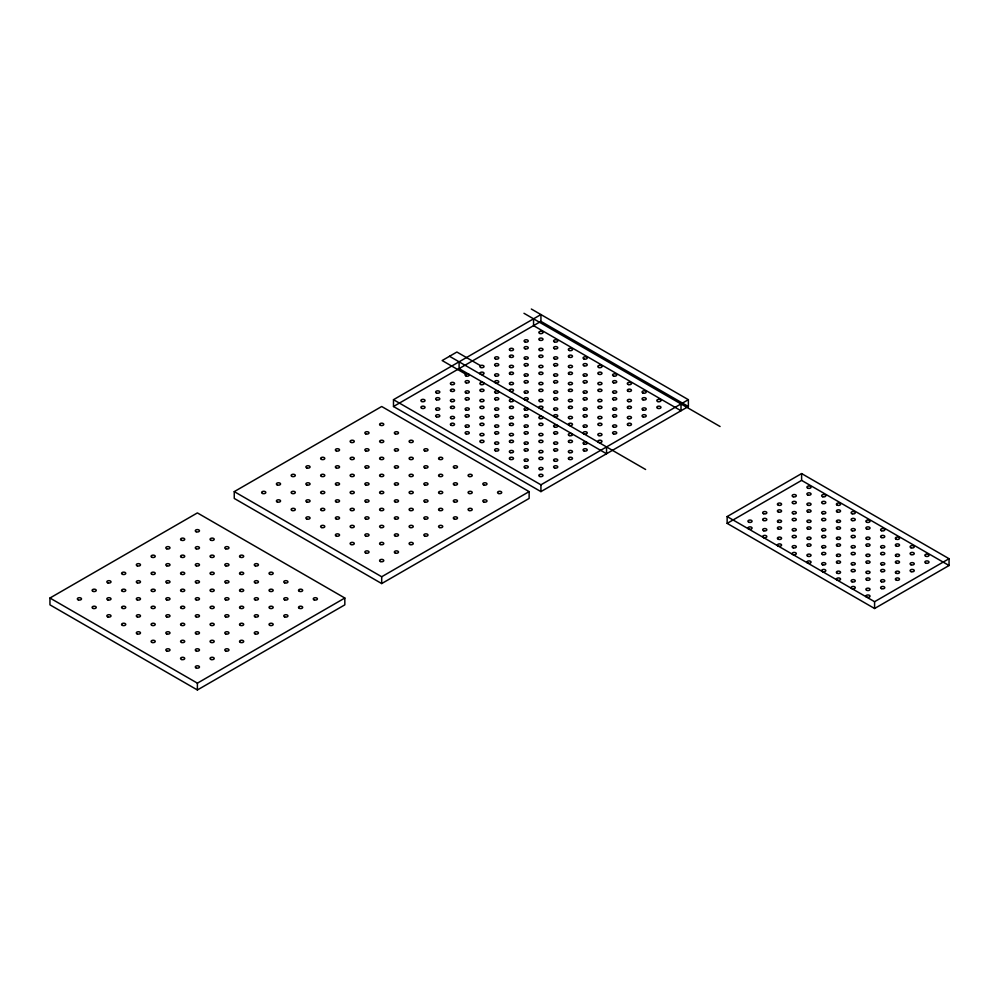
<?xml version="1.0" encoding="UTF-8"?>
<svg xmlns="http://www.w3.org/2000/svg" width="999" height="999" viewBox="0 0 999 999"><rect width="100%" height="100%" fill="white"/><g stroke="black" fill="none" stroke-linecap="round" stroke-linejoin="round"><path stroke-width="1.5" d="M49.95 598.026L197.39 512.912L344.83 598.026L344.83 604.845L197.39 689.972L49.95 604.845L49.95 598.026L197.39 683.154L344.83 598.026M234.253 491.62L381.693 406.506L529.133 491.62L529.133 498.439L381.693 583.566L234.253 498.439L234.253 491.62L381.693 576.748L529.133 491.62M688.373 406.506L540.934 491.62L393.494 406.506L393.494 399.687L540.934 314.56L540.934 321.378L688.373 406.506L688.373 399.687L531.343 309.028M393.494 406.506L540.934 321.378M393.494 399.687L540.934 484.815L688.373 399.687M727.147 516.57L801.61 473.576L949.05 558.703L949.05 565.509L874.587 608.503L727.147 523.376L727.147 516.57L874.587 601.698L949.05 558.703M727.147 523.376L801.61 480.394L949.05 565.509M523.976 313.286L720.079 426.511M480.482 365.646L456.893 352.023L442.145 360.539L465.734 374.15M449.513 356.281L645.616 469.493M874.587 601.698L874.587 608.503M801.61 473.576L801.61 480.394M681.006 403.946L681.006 410.751L533.553 325.637L533.553 318.818M606.543 446.94L606.543 453.746L459.103 368.619L459.103 361.813M540.934 484.815L540.934 491.62M381.693 576.748L381.693 583.566M197.39 683.154L197.39 689.972M807.754 494.98A2.085 1.199 0 0 0 811.051 494.13A2.085 1.199 0 0 0 808.129 492.907A2.085 1.199 0 0 0 807.754 494.98M807.754 488.174A2.085 1.199 0 0 0 811.051 487.325A2.085 1.199 0 0 0 808.129 486.101A2.085 1.199 0 0 0 807.754 488.174M822.676 503.558A2.085 1.199 0 0 0 825.811 502.522A2.085 1.199 0 0 0 822.676 501.473A2.085 1.199 0 0 0 822.676 503.558M822.676 496.753A2.085 1.199 0 0 0 825.811 495.716A2.085 1.199 0 0 0 822.676 494.667A2.085 1.199 0 0 0 822.676 496.753M837.249 512.012A2.085 1.199 0 0 0 840.546 511.163A2.085 1.199 0 0 0 837.624 509.94A2.085 1.199 0 0 0 837.249 512.012M837.249 505.194A2.085 1.199 0 0 0 840.546 504.345A2.085 1.199 0 0 0 837.624 503.121A2.085 1.199 0 0 0 837.249 505.194M881.48 537.549A2.085 1.199 0 0 0 884.777 536.7A2.085 1.199 0 0 0 881.855 535.476A2.085 1.199 0 0 0 881.48 537.549M881.48 530.731A2.085 1.199 0 0 0 884.777 529.882A2.085 1.199 0 0 0 881.855 528.658A2.085 1.199 0 0 0 881.48 530.731M866.732 529.033A2.085 1.199 0 0 0 870.029 528.184A2.085 1.199 0 0 0 867.107 526.96A2.085 1.199 0 0 0 866.732 529.033M866.732 522.227A2.085 1.199 0 0 0 870.029 521.378A2.085 1.199 0 0 0 867.107 520.154A2.085 1.199 0 0 0 866.732 522.227M852.172 520.591A2.085 1.199 0 0 0 855.294 519.542A2.085 1.199 0 0 0 852.172 518.506A2.085 1.199 0 0 0 852.172 520.591M852.172 513.773A2.085 1.199 0 0 0 855.294 512.737A2.085 1.199 0 0 0 852.172 511.688A2.085 1.199 0 0 0 852.172 513.773M896.228 546.053A2.085 1.199 0 0 0 899.525 545.204A2.085 1.199 0 0 0 896.59 543.98A2.085 1.199 0 0 0 896.228 546.053M896.228 539.248A2.085 1.199 0 0 0 899.525 538.399A2.085 1.199 0 0 0 896.59 537.175A2.085 1.199 0 0 0 896.228 539.248M910.963 554.57A2.085 1.199 0 0 0 914.26 553.721A2.085 1.199 0 0 0 911.338 552.497A2.085 1.199 0 0 0 910.963 554.57M910.963 547.764A2.085 1.199 0 0 0 914.26 546.915A2.085 1.199 0 0 0 911.338 545.691A2.085 1.199 0 0 0 910.963 547.764M925.711 563.086A2.085 1.199 0 0 0 929.008 562.237A2.085 1.199 0 0 0 926.085 561.013A2.085 1.199 0 0 0 925.711 563.086M925.711 556.268A2.085 1.199 0 0 0 929.008 555.419A2.085 1.199 0 0 0 926.085 554.195A2.085 1.199 0 0 0 925.711 556.268M911.15 571.665A2.085 1.199 0 0 0 914.272 570.616A2.085 1.199 0 0 0 911.15 569.58A2.085 1.199 0 0 0 911.15 571.665M910.963 564.785A2.085 1.199 0 0 0 914.26 563.936A2.085 1.199 0 0 0 911.338 562.712A2.085 1.199 0 0 0 910.963 564.785M896.403 563.149A2.085 1.199 0 0 0 899.525 562.112A2.085 1.199 0 0 0 896.403 561.063A2.085 1.199 0 0 0 896.403 563.149M896.228 556.268A2.085 1.199 0 0 0 899.525 555.419A2.085 1.199 0 0 0 896.59 554.195A2.085 1.199 0 0 0 896.228 556.268M881.48 554.57A2.085 1.199 0 0 0 884.777 553.721A2.085 1.199 0 0 0 881.855 552.497A2.085 1.199 0 0 0 881.48 554.57M881.48 547.764A2.085 1.199 0 0 0 884.777 546.915A2.085 1.199 0 0 0 881.855 545.691A2.085 1.199 0 0 0 881.48 547.764M837.424 529.108A2.085 1.199 0 0 0 840.559 528.059A2.085 1.199 0 0 0 837.424 527.022A2.085 1.199 0 0 0 837.424 529.108M837.424 522.29A2.085 1.199 0 0 0 840.559 521.253A2.085 1.199 0 0 0 837.424 520.204A2.085 1.199 0 0 0 837.424 522.29M852.172 537.612A2.085 1.199 0 0 0 855.294 536.575A2.085 1.199 0 0 0 852.172 535.526A2.085 1.199 0 0 0 852.172 537.612M852.172 530.806A2.085 1.199 0 0 0 855.294 529.757A2.085 1.199 0 0 0 852.172 528.721A2.085 1.199 0 0 0 852.172 530.806M866.732 546.053A2.085 1.199 0 0 0 870.029 545.204A2.085 1.199 0 0 0 867.107 543.98A2.085 1.199 0 0 0 866.732 546.053M866.732 539.248A2.085 1.199 0 0 0 870.029 538.399A2.085 1.199 0 0 0 867.107 537.175A2.085 1.199 0 0 0 866.732 539.248M822.676 520.591A2.085 1.199 0 0 0 825.811 519.542A2.085 1.199 0 0 0 822.676 518.506A2.085 1.199 0 0 0 822.676 520.591M822.676 513.773A2.085 1.199 0 0 0 825.811 512.737A2.085 1.199 0 0 0 822.676 511.688A2.085 1.199 0 0 0 822.676 513.773M807.941 512.075A2.085 1.199 0 0 0 811.063 511.038A2.085 1.199 0 0 0 807.941 509.989A2.085 1.199 0 0 0 807.941 512.075M807.941 505.269A2.085 1.199 0 0 0 811.063 504.22A2.085 1.199 0 0 0 807.941 503.184A2.085 1.199 0 0 0 807.941 505.269M793.194 503.558A2.085 1.199 0 0 0 796.315 502.522A2.085 1.199 0 0 0 793.194 501.473A2.085 1.199 0 0 0 793.194 503.558M793.194 496.753A2.085 1.199 0 0 0 796.315 495.716A2.085 1.199 0 0 0 793.194 494.667A2.085 1.199 0 0 0 793.194 496.753M763.523 520.516A2.085 1.199 0 0 0 766.82 519.667A2.085 1.199 0 0 0 763.898 518.444A2.085 1.199 0 0 0 763.523 520.516M763.523 513.711A2.085 1.199 0 0 0 766.82 512.862A2.085 1.199 0 0 0 763.898 511.638A2.085 1.199 0 0 0 763.523 513.711M778.271 529.033A2.085 1.199 0 0 0 781.568 528.184A2.085 1.199 0 0 0 778.646 526.96A2.085 1.199 0 0 0 778.271 529.033M778.271 522.227A2.085 1.199 0 0 0 781.568 521.378A2.085 1.199 0 0 0 778.646 520.154A2.085 1.199 0 0 0 778.271 522.227M793.019 537.549A2.085 1.199 0 0 0 796.315 536.7A2.085 1.199 0 0 0 793.381 535.476A2.085 1.199 0 0 0 793.019 537.549M793.019 530.731A2.085 1.199 0 0 0 796.315 529.882A2.085 1.199 0 0 0 793.381 528.658A2.085 1.199 0 0 0 793.019 530.731M837.249 563.086A2.085 1.199 0 0 0 840.546 562.237A2.085 1.199 0 0 0 837.624 561.013A2.085 1.199 0 0 0 837.249 563.086M837.249 556.268A2.085 1.199 0 0 0 840.546 555.419A2.085 1.199 0 0 0 837.624 554.195A2.085 1.199 0 0 0 837.249 556.268M822.502 554.57A2.085 1.199 0 0 0 825.798 553.721A2.085 1.199 0 0 0 822.876 552.497A2.085 1.199 0 0 0 822.502 554.57M822.676 547.827A2.085 1.199 0 0 0 825.811 546.79A2.085 1.199 0 0 0 822.676 545.741A2.085 1.199 0 0 0 822.676 547.827M807.754 546.053A2.085 1.199 0 0 0 811.051 545.204A2.085 1.199 0 0 0 808.129 543.98A2.085 1.199 0 0 0 807.754 546.053M807.754 539.248A2.085 1.199 0 0 0 811.051 538.399A2.085 1.199 0 0 0 808.129 537.175A2.085 1.199 0 0 0 807.754 539.248M851.985 571.59A2.085 1.199 0 0 0 855.281 570.741A2.085 1.199 0 0 0 852.359 569.517A2.085 1.199 0 0 0 851.985 571.59M851.985 564.785A2.085 1.199 0 0 0 855.281 563.936A2.085 1.199 0 0 0 852.359 562.712A2.085 1.199 0 0 0 851.985 564.785M866.732 580.107A2.085 1.199 0 0 0 870.029 579.258A2.085 1.199 0 0 0 867.107 578.034A2.085 1.199 0 0 0 866.732 580.107M866.732 573.301A2.085 1.199 0 0 0 870.029 572.452A2.085 1.199 0 0 0 867.107 571.228A2.085 1.199 0 0 0 866.732 573.301M881.48 588.623A2.085 1.199 0 0 0 884.777 587.774A2.085 1.199 0 0 0 881.855 586.55A2.085 1.199 0 0 0 881.48 588.623M881.48 581.805A2.085 1.199 0 0 0 884.777 580.956A2.085 1.199 0 0 0 881.855 579.732A2.085 1.199 0 0 0 881.48 581.805M896.403 580.182A2.085 1.199 0 0 0 899.525 579.133A2.085 1.199 0 0 0 896.403 578.096A2.085 1.199 0 0 0 896.403 580.182M896.403 573.364A2.085 1.199 0 0 0 899.525 572.327A2.085 1.199 0 0 0 896.403 571.278A2.085 1.199 0 0 0 896.403 573.364M881.655 571.665A2.085 1.199 0 0 0 884.789 570.616A2.085 1.199 0 0 0 881.655 569.58A2.085 1.199 0 0 0 881.655 571.665M881.655 564.86A2.085 1.199 0 0 0 884.789 563.811A2.085 1.199 0 0 0 881.655 562.774A2.085 1.199 0 0 0 881.655 564.86M866.92 563.149A2.085 1.199 0 0 0 870.042 562.112A2.085 1.199 0 0 0 866.92 561.063A2.085 1.199 0 0 0 866.92 563.149M866.92 556.343A2.085 1.199 0 0 0 870.042 555.294A2.085 1.199 0 0 0 866.92 554.258A2.085 1.199 0 0 0 866.92 556.343M822.676 537.612A2.085 1.199 0 0 0 825.811 536.575A2.085 1.199 0 0 0 822.676 535.526A2.085 1.199 0 0 0 822.676 537.612M822.676 530.806A2.085 1.199 0 0 0 825.811 529.757A2.085 1.199 0 0 0 822.676 528.721A2.085 1.199 0 0 0 822.676 530.806M837.249 546.053A2.085 1.199 0 0 0 840.546 545.204A2.085 1.199 0 0 0 837.624 543.98A2.085 1.199 0 0 0 837.249 546.053M837.424 539.323A2.085 1.199 0 0 0 840.559 538.274A2.085 1.199 0 0 0 837.424 537.237A2.085 1.199 0 0 0 837.424 539.323M851.985 554.57A2.085 1.199 0 0 0 855.281 553.721A2.085 1.199 0 0 0 852.359 552.497A2.085 1.199 0 0 0 851.985 554.57M851.985 547.764A2.085 1.199 0 0 0 855.281 546.915A2.085 1.199 0 0 0 852.359 545.691A2.085 1.199 0 0 0 851.985 547.764M807.941 529.108A2.085 1.199 0 0 0 811.063 528.059A2.085 1.199 0 0 0 807.941 527.022A2.085 1.199 0 0 0 807.941 529.108M807.754 522.227A2.085 1.199 0 0 0 811.051 521.378A2.085 1.199 0 0 0 808.129 520.154A2.085 1.199 0 0 0 807.754 522.227M793.194 520.591A2.085 1.199 0 0 0 796.315 519.542A2.085 1.199 0 0 0 793.194 518.506A2.085 1.199 0 0 0 793.194 520.591M793.194 513.773A2.085 1.199 0 0 0 796.315 512.737A2.085 1.199 0 0 0 793.194 511.688A2.085 1.199 0 0 0 793.194 513.773M778.446 512.075A2.085 1.199 0 0 0 781.58 511.038A2.085 1.199 0 0 0 778.446 509.989A2.085 1.199 0 0 0 778.446 512.075M778.446 505.269A2.085 1.199 0 0 0 781.58 504.22A2.085 1.199 0 0 0 778.446 503.184A2.085 1.199 0 0 0 778.446 505.269M866.732 597.14A2.085 1.199 0 0 0 870.029 596.278A2.085 1.199 0 0 0 867.107 595.054A2.085 1.199 0 0 0 866.732 597.14M866.732 590.322A2.085 1.199 0 0 0 870.029 589.472A2.085 1.199 0 0 0 867.107 588.249A2.085 1.199 0 0 0 866.732 590.322M852.172 588.686A2.085 1.199 0 0 0 855.294 587.649A2.085 1.199 0 0 0 852.172 586.6A2.085 1.199 0 0 0 852.172 588.686M851.985 581.805A2.085 1.199 0 0 0 855.281 580.956A2.085 1.199 0 0 0 852.359 579.732A2.085 1.199 0 0 0 851.985 581.805M837.424 580.182A2.085 1.199 0 0 0 840.559 579.133A2.085 1.199 0 0 0 837.424 578.096A2.085 1.199 0 0 0 837.424 580.182M837.424 573.364A2.085 1.199 0 0 0 840.559 572.327A2.085 1.199 0 0 0 837.424 571.278A2.085 1.199 0 0 0 837.424 573.364M793.194 554.645A2.085 1.199 0 0 0 796.315 553.596A2.085 1.199 0 0 0 793.194 552.559A2.085 1.199 0 0 0 793.194 554.645M793.194 547.827A2.085 1.199 0 0 0 796.315 546.79A2.085 1.199 0 0 0 793.194 545.741A2.085 1.199 0 0 0 793.194 547.827M807.941 563.149A2.085 1.199 0 0 0 811.063 562.112A2.085 1.199 0 0 0 807.941 561.063A2.085 1.199 0 0 0 807.941 563.149M807.941 556.343A2.085 1.199 0 0 0 811.063 555.294A2.085 1.199 0 0 0 807.941 554.258A2.085 1.199 0 0 0 807.941 556.343M822.676 571.665A2.085 1.199 0 0 0 825.811 570.616A2.085 1.199 0 0 0 822.676 569.58A2.085 1.199 0 0 0 822.676 571.665M822.676 564.86A2.085 1.199 0 0 0 825.811 563.811A2.085 1.199 0 0 0 822.676 562.774A2.085 1.199 0 0 0 822.676 564.86M778.446 546.128A2.085 1.199 0 0 0 781.58 545.079A2.085 1.199 0 0 0 778.446 544.043A2.085 1.199 0 0 0 778.446 546.128M778.446 539.323A2.085 1.199 0 0 0 781.58 538.274A2.085 1.199 0 0 0 778.446 537.237A2.085 1.199 0 0 0 778.446 539.323M763.711 537.612A2.085 1.199 0 0 0 766.832 536.575A2.085 1.199 0 0 0 763.711 535.526A2.085 1.199 0 0 0 763.711 537.612M763.711 530.806A2.085 1.199 0 0 0 766.832 529.757A2.085 1.199 0 0 0 763.711 528.721A2.085 1.199 0 0 0 763.711 530.806M748.963 529.108A2.085 1.199 0 0 0 752.085 528.059A2.085 1.199 0 0 0 748.963 527.022A2.085 1.199 0 0 0 748.963 529.108M748.963 522.29A2.085 1.199 0 0 0 752.085 521.253A2.085 1.199 0 0 0 748.963 520.204A2.085 1.199 0 0 0 748.963 522.29M539.885 340.297A2.085 1.199 0 0 0 543.019 339.248A2.085 1.199 0 0 0 539.885 338.211A2.085 1.199 0 0 0 539.885 340.297M539.885 333.491A2.085 1.199 0 0 0 543.019 332.442A2.085 1.199 0 0 0 539.885 331.406A2.085 1.199 0 0 0 539.885 333.491M554.457 348.738A2.085 1.199 0 0 0 557.754 347.889A2.085 1.199 0 0 0 554.82 346.665A2.085 1.199 0 0 0 554.457 348.738M554.457 341.933A2.085 1.199 0 0 0 557.754 341.084A2.085 1.199 0 0 0 554.82 339.86A2.085 1.199 0 0 0 554.457 341.933M569.38 357.317A2.085 1.199 0 0 0 572.502 356.281A2.085 1.199 0 0 0 569.38 355.232A2.085 1.199 0 0 0 569.38 357.317M569.38 350.512A2.085 1.199 0 0 0 572.502 349.463A2.085 1.199 0 0 0 569.38 348.426A2.085 1.199 0 0 0 569.38 350.512M613.611 382.854A2.085 1.199 0 0 0 616.733 381.818A2.085 1.199 0 0 0 613.611 380.769A2.085 1.199 0 0 0 613.611 382.854M613.611 376.049A2.085 1.199 0 0 0 616.733 375A2.085 1.199 0 0 0 613.611 373.963A2.085 1.199 0 0 0 613.611 376.049M598.688 374.275A2.085 1.199 0 0 0 601.985 373.426A2.085 1.199 0 0 0 599.063 372.202A2.085 1.199 0 0 0 598.688 374.275M598.863 367.532A2.085 1.199 0 0 0 601.997 366.496A2.085 1.199 0 0 0 598.863 365.447A2.085 1.199 0 0 0 598.863 367.532M583.94 365.759A2.085 1.199 0 0 0 587.237 364.91A2.085 1.199 0 0 0 584.315 363.686A2.085 1.199 0 0 0 583.94 365.759M583.94 358.953A2.085 1.199 0 0 0 587.237 358.104A2.085 1.199 0 0 0 584.315 356.88A2.085 1.199 0 0 0 583.94 358.953M628.359 391.371A2.085 1.199 0 0 0 631.48 390.322A2.085 1.199 0 0 0 628.359 389.285A2.085 1.199 0 0 0 628.359 391.371M628.359 384.565A2.085 1.199 0 0 0 631.48 383.516A2.085 1.199 0 0 0 628.359 382.48A2.085 1.199 0 0 0 628.359 384.565M642.919 399.812A2.085 1.199 0 0 0 646.216 398.963A2.085 1.199 0 0 0 643.294 397.739A2.085 1.199 0 0 0 642.919 399.812M642.919 393.007A2.085 1.199 0 0 0 646.216 392.157A2.085 1.199 0 0 0 643.294 390.934A2.085 1.199 0 0 0 642.919 393.007M657.841 408.391A2.085 1.199 0 0 0 660.976 407.355A2.085 1.199 0 0 0 657.841 406.306A2.085 1.199 0 0 0 657.841 408.391M657.841 401.586A2.085 1.199 0 0 0 660.976 400.537A2.085 1.199 0 0 0 657.841 399.5A2.085 1.199 0 0 0 657.841 401.586M643.094 416.908A2.085 1.199 0 0 0 646.228 415.859A2.085 1.199 0 0 0 643.094 414.822A2.085 1.199 0 0 0 643.094 416.908M643.094 410.102A2.085 1.199 0 0 0 646.228 409.053A2.085 1.199 0 0 0 643.094 408.017A2.085 1.199 0 0 0 643.094 410.102M628.359 408.391A2.085 1.199 0 0 0 631.48 407.355A2.085 1.199 0 0 0 628.359 406.306A2.085 1.199 0 0 0 628.359 408.391M628.359 401.586A2.085 1.199 0 0 0 631.48 400.537A2.085 1.199 0 0 0 628.359 399.5A2.085 1.199 0 0 0 628.359 401.586M613.423 399.812A2.085 1.199 0 0 0 616.72 398.963A2.085 1.199 0 0 0 613.798 397.739A2.085 1.199 0 0 0 613.423 399.812M613.611 393.069A2.085 1.199 0 0 0 616.733 392.033A2.085 1.199 0 0 0 613.611 390.984A2.085 1.199 0 0 0 613.611 393.069M569.193 374.275A2.085 1.199 0 0 0 572.489 373.426A2.085 1.199 0 0 0 569.567 372.202A2.085 1.199 0 0 0 569.193 374.275M569.38 367.532A2.085 1.199 0 0 0 572.502 366.496A2.085 1.199 0 0 0 569.38 365.447A2.085 1.199 0 0 0 569.38 367.532M584.115 382.854A2.085 1.199 0 0 0 587.25 381.818A2.085 1.199 0 0 0 584.115 380.769A2.085 1.199 0 0 0 584.115 382.854M584.115 376.049A2.085 1.199 0 0 0 587.25 375A2.085 1.199 0 0 0 584.115 373.963A2.085 1.199 0 0 0 584.115 376.049M598.863 391.371A2.085 1.199 0 0 0 601.997 390.322A2.085 1.199 0 0 0 598.863 389.285A2.085 1.199 0 0 0 598.863 391.371M598.863 384.565A2.085 1.199 0 0 0 601.997 383.516A2.085 1.199 0 0 0 598.863 382.48A2.085 1.199 0 0 0 598.863 384.565M554.632 365.834A2.085 1.199 0 0 0 557.767 364.785A2.085 1.199 0 0 0 554.632 363.748A2.085 1.199 0 0 0 554.632 365.834M554.632 359.028A2.085 1.199 0 0 0 557.767 357.979A2.085 1.199 0 0 0 554.632 356.943A2.085 1.199 0 0 0 554.632 359.028M539.885 357.317A2.085 1.199 0 0 0 543.019 356.281A2.085 1.199 0 0 0 539.885 355.232A2.085 1.199 0 0 0 539.885 357.317M539.885 350.512A2.085 1.199 0 0 0 543.019 349.463A2.085 1.199 0 0 0 539.885 348.426A2.085 1.199 0 0 0 539.885 350.512M525.149 348.813A2.085 1.199 0 0 0 528.271 347.764A2.085 1.199 0 0 0 525.149 346.728A2.085 1.199 0 0 0 525.149 348.813M525.149 341.995A2.085 1.199 0 0 0 528.271 340.959A2.085 1.199 0 0 0 525.149 339.91A2.085 1.199 0 0 0 525.149 341.995M495.479 365.759A2.085 1.199 0 0 0 498.776 364.91A2.085 1.199 0 0 0 495.854 363.686A2.085 1.199 0 0 0 495.479 365.759M495.479 358.953A2.085 1.199 0 0 0 498.776 358.104A2.085 1.199 0 0 0 495.854 356.88A2.085 1.199 0 0 0 495.479 358.953M510.214 374.275A2.085 1.199 0 0 0 513.511 373.426A2.085 1.199 0 0 0 510.589 372.202A2.085 1.199 0 0 0 510.214 374.275M510.214 367.47A2.085 1.199 0 0 0 513.511 366.621A2.085 1.199 0 0 0 510.589 365.397A2.085 1.199 0 0 0 510.214 367.47M524.962 382.792A2.085 1.199 0 0 0 528.259 381.943A2.085 1.199 0 0 0 525.337 380.719A2.085 1.199 0 0 0 524.962 382.792M524.962 375.974A2.085 1.199 0 0 0 528.259 375.124A2.085 1.199 0 0 0 525.337 373.901A2.085 1.199 0 0 0 524.962 375.974M569.38 408.391A2.085 1.199 0 0 0 572.502 407.355A2.085 1.199 0 0 0 569.38 406.306A2.085 1.199 0 0 0 569.38 408.391M569.38 401.586A2.085 1.199 0 0 0 572.502 400.537A2.085 1.199 0 0 0 569.38 399.5A2.085 1.199 0 0 0 569.38 401.586M554.457 399.812A2.085 1.199 0 0 0 557.754 398.963A2.085 1.199 0 0 0 554.82 397.739A2.085 1.199 0 0 0 554.457 399.812M554.632 393.069A2.085 1.199 0 0 0 557.767 392.033A2.085 1.199 0 0 0 554.632 390.984A2.085 1.199 0 0 0 554.632 393.069M539.71 391.308A2.085 1.199 0 0 0 543.006 390.447A2.085 1.199 0 0 0 540.084 389.223A2.085 1.199 0 0 0 539.71 391.308M539.71 384.49A2.085 1.199 0 0 0 543.006 383.641A2.085 1.199 0 0 0 540.084 382.417A2.085 1.199 0 0 0 539.71 384.49M584.115 416.908A2.085 1.199 0 0 0 587.25 415.859A2.085 1.199 0 0 0 584.115 414.822A2.085 1.199 0 0 0 584.115 416.908M583.94 410.027A2.085 1.199 0 0 0 587.237 409.178A2.085 1.199 0 0 0 584.315 407.954A2.085 1.199 0 0 0 583.94 410.027M598.688 425.349A2.085 1.199 0 0 0 601.985 424.5A2.085 1.199 0 0 0 599.063 423.276A2.085 1.199 0 0 0 598.688 425.349M598.863 418.606A2.085 1.199 0 0 0 601.997 417.57A2.085 1.199 0 0 0 598.863 416.521A2.085 1.199 0 0 0 598.863 418.606M613.611 433.928A2.085 1.199 0 0 0 616.733 432.892A2.085 1.199 0 0 0 613.611 431.843A2.085 1.199 0 0 0 613.611 433.928M613.611 427.122A2.085 1.199 0 0 0 616.733 426.086A2.085 1.199 0 0 0 613.611 425.037A2.085 1.199 0 0 0 613.611 427.122M628.359 425.424A2.085 1.199 0 0 0 631.48 424.375A2.085 1.199 0 0 0 628.359 423.339A2.085 1.199 0 0 0 628.359 425.424M628.359 418.606A2.085 1.199 0 0 0 631.48 417.57A2.085 1.199 0 0 0 628.359 416.521A2.085 1.199 0 0 0 628.359 418.606M613.611 416.908A2.085 1.199 0 0 0 616.733 415.859A2.085 1.199 0 0 0 613.611 414.822A2.085 1.199 0 0 0 613.611 416.908M613.611 410.102A2.085 1.199 0 0 0 616.733 409.053A2.085 1.199 0 0 0 613.611 408.017A2.085 1.199 0 0 0 613.611 410.102M598.863 408.391A2.085 1.199 0 0 0 601.997 407.355A2.085 1.199 0 0 0 598.863 406.306A2.085 1.199 0 0 0 598.863 408.391M598.863 401.586A2.085 1.199 0 0 0 601.997 400.537A2.085 1.199 0 0 0 598.863 399.5A2.085 1.199 0 0 0 598.863 401.586M554.457 382.792A2.085 1.199 0 0 0 557.754 381.943A2.085 1.199 0 0 0 554.82 380.719A2.085 1.199 0 0 0 554.457 382.792M554.457 375.974A2.085 1.199 0 0 0 557.754 375.124A2.085 1.199 0 0 0 554.82 373.901A2.085 1.199 0 0 0 554.457 375.974M569.38 391.371A2.085 1.199 0 0 0 572.502 390.322A2.085 1.199 0 0 0 569.38 389.285A2.085 1.199 0 0 0 569.38 391.371M569.38 384.565A2.085 1.199 0 0 0 572.502 383.516A2.085 1.199 0 0 0 569.38 382.48A2.085 1.199 0 0 0 569.38 384.565M584.115 399.887A2.085 1.199 0 0 0 587.25 398.838A2.085 1.199 0 0 0 584.115 397.802A2.085 1.199 0 0 0 584.115 399.887M584.115 393.069A2.085 1.199 0 0 0 587.25 392.033A2.085 1.199 0 0 0 584.115 390.984A2.085 1.199 0 0 0 584.115 393.069M539.71 374.275A2.085 1.199 0 0 0 543.006 373.426A2.085 1.199 0 0 0 540.084 372.202A2.085 1.199 0 0 0 539.71 374.275M539.885 367.532A2.085 1.199 0 0 0 543.019 366.496A2.085 1.199 0 0 0 539.885 365.447A2.085 1.199 0 0 0 539.885 367.532M525.149 365.834A2.085 1.199 0 0 0 528.271 364.785A2.085 1.199 0 0 0 525.149 363.748A2.085 1.199 0 0 0 525.149 365.834M525.149 359.028A2.085 1.199 0 0 0 528.271 357.979A2.085 1.199 0 0 0 525.149 356.943A2.085 1.199 0 0 0 525.149 359.028M510.402 357.317A2.085 1.199 0 0 0 513.523 356.281A2.085 1.199 0 0 0 510.402 355.232A2.085 1.199 0 0 0 510.402 357.317M510.402 350.512A2.085 1.199 0 0 0 513.523 349.463A2.085 1.199 0 0 0 510.402 348.426A2.085 1.199 0 0 0 510.402 350.512M598.863 442.445A2.085 1.199 0 0 0 601.997 441.408A2.085 1.199 0 0 0 598.863 440.359A2.085 1.199 0 0 0 598.863 442.445M598.863 435.639A2.085 1.199 0 0 0 601.997 434.59A2.085 1.199 0 0 0 598.863 433.554A2.085 1.199 0 0 0 598.863 435.639M584.115 433.928A2.085 1.199 0 0 0 587.25 432.892A2.085 1.199 0 0 0 584.115 431.843A2.085 1.199 0 0 0 584.115 433.928M584.115 427.122A2.085 1.199 0 0 0 587.25 426.086A2.085 1.199 0 0 0 584.115 425.037A2.085 1.199 0 0 0 584.115 427.122M569.38 425.424A2.085 1.199 0 0 0 572.502 424.375A2.085 1.199 0 0 0 569.38 423.339A2.085 1.199 0 0 0 569.38 425.424M569.38 418.606A2.085 1.199 0 0 0 572.502 417.57A2.085 1.199 0 0 0 569.38 416.521A2.085 1.199 0 0 0 569.38 418.606M525.149 399.887A2.085 1.199 0 0 0 528.271 398.838A2.085 1.199 0 0 0 525.149 397.802A2.085 1.199 0 0 0 525.149 399.887M525.149 393.069A2.085 1.199 0 0 0 528.271 392.033A2.085 1.199 0 0 0 525.149 390.984A2.085 1.199 0 0 0 525.149 393.069M539.885 408.391A2.085 1.199 0 0 0 543.019 407.355A2.085 1.199 0 0 0 539.885 406.306A2.085 1.199 0 0 0 539.885 408.391M539.885 401.586A2.085 1.199 0 0 0 543.019 400.537A2.085 1.199 0 0 0 539.885 399.5A2.085 1.199 0 0 0 539.885 401.586M554.632 416.908A2.085 1.199 0 0 0 557.767 415.859A2.085 1.199 0 0 0 554.632 414.822A2.085 1.199 0 0 0 554.632 416.908M554.632 410.102A2.085 1.199 0 0 0 557.767 409.053A2.085 1.199 0 0 0 554.632 408.017A2.085 1.199 0 0 0 554.632 410.102M510.402 391.371A2.085 1.199 0 0 0 513.523 390.322A2.085 1.199 0 0 0 510.402 389.285A2.085 1.199 0 0 0 510.402 391.371M510.214 384.49A2.085 1.199 0 0 0 513.511 383.641A2.085 1.199 0 0 0 510.589 382.417A2.085 1.199 0 0 0 510.214 384.49M495.479 382.792A2.085 1.199 0 0 0 498.776 381.943A2.085 1.199 0 0 0 495.854 380.719A2.085 1.199 0 0 0 495.479 382.792M495.479 375.974A2.085 1.199 0 0 0 498.776 375.124A2.085 1.199 0 0 0 495.854 373.901A2.085 1.199 0 0 0 495.479 375.974M480.906 374.35A2.085 1.199 0 0 0 484.04 373.301A2.085 1.199 0 0 0 480.906 372.265A2.085 1.199 0 0 0 480.906 374.35M480.906 367.532A2.085 1.199 0 0 0 484.04 366.496A2.085 1.199 0 0 0 480.906 365.447A2.085 1.199 0 0 0 480.906 367.532M451.423 391.371A2.085 1.199 0 0 0 454.557 390.322A2.085 1.199 0 0 0 451.423 389.285A2.085 1.199 0 0 0 451.423 391.371M451.423 384.565A2.085 1.199 0 0 0 454.557 383.516A2.085 1.199 0 0 0 451.423 382.48A2.085 1.199 0 0 0 451.423 384.565M466.171 399.887A2.085 1.199 0 0 0 469.293 398.838A2.085 1.199 0 0 0 466.171 397.802A2.085 1.199 0 0 0 466.171 399.887M466.171 393.069A2.085 1.199 0 0 0 469.293 392.033A2.085 1.199 0 0 0 466.171 390.984A2.085 1.199 0 0 0 466.171 393.069M480.731 408.329A2.085 1.199 0 0 0 484.028 407.48A2.085 1.199 0 0 0 481.106 406.256A2.085 1.199 0 0 0 480.731 408.329M480.731 401.523A2.085 1.199 0 0 0 484.028 400.661A2.085 1.199 0 0 0 481.106 399.438A2.085 1.199 0 0 0 480.731 401.523M525.149 433.928A2.085 1.199 0 0 0 528.271 432.892A2.085 1.199 0 0 0 525.149 431.843A2.085 1.199 0 0 0 525.149 433.928M524.962 427.06A2.085 1.199 0 0 0 528.259 426.198A2.085 1.199 0 0 0 525.337 424.975A2.085 1.199 0 0 0 524.962 427.06M510.214 425.349A2.085 1.199 0 0 0 513.511 424.5A2.085 1.199 0 0 0 510.589 423.276A2.085 1.199 0 0 0 510.214 425.349M510.402 418.606A2.085 1.199 0 0 0 513.523 417.57A2.085 1.199 0 0 0 510.402 416.521A2.085 1.199 0 0 0 510.402 418.606M495.654 416.908A2.085 1.199 0 0 0 498.788 415.859A2.085 1.199 0 0 0 495.654 414.822A2.085 1.199 0 0 0 495.654 416.908M495.654 410.102A2.085 1.199 0 0 0 498.788 409.053A2.085 1.199 0 0 0 495.654 408.017A2.085 1.199 0 0 0 495.654 410.102M539.71 442.382A2.085 1.199 0 0 0 543.006 441.521A2.085 1.199 0 0 0 540.084 440.309A2.085 1.199 0 0 0 539.71 442.382M539.71 435.564A2.085 1.199 0 0 0 543.006 434.715A2.085 1.199 0 0 0 540.084 433.491A2.085 1.199 0 0 0 539.71 435.564M554.632 450.961A2.085 1.199 0 0 0 557.767 449.912A2.085 1.199 0 0 0 554.632 448.876A2.085 1.199 0 0 0 554.632 450.961M554.632 444.143A2.085 1.199 0 0 0 557.767 443.106A2.085 1.199 0 0 0 554.632 442.058A2.085 1.199 0 0 0 554.632 444.143M569.193 459.403A2.085 1.199 0 0 0 572.489 458.553A2.085 1.199 0 0 0 569.567 457.33A2.085 1.199 0 0 0 569.193 459.403M569.193 452.597A2.085 1.199 0 0 0 572.489 451.748A2.085 1.199 0 0 0 569.567 450.524A2.085 1.199 0 0 0 569.193 452.597M554.632 467.982A2.085 1.199 0 0 0 557.767 466.945A2.085 1.199 0 0 0 554.632 465.896A2.085 1.199 0 0 0 554.632 467.982M554.457 461.101A2.085 1.199 0 0 0 557.754 460.252A2.085 1.199 0 0 0 554.82 459.028A2.085 1.199 0 0 0 554.457 461.101M539.71 459.403A2.085 1.199 0 0 0 543.006 458.553A2.085 1.199 0 0 0 540.084 457.33A2.085 1.199 0 0 0 539.71 459.403M539.71 452.597A2.085 1.199 0 0 0 543.006 451.748A2.085 1.199 0 0 0 540.084 450.524A2.085 1.199 0 0 0 539.71 452.597M525.149 450.961A2.085 1.199 0 0 0 528.271 449.912A2.085 1.199 0 0 0 525.149 448.876A2.085 1.199 0 0 0 525.149 450.961M525.149 444.143A2.085 1.199 0 0 0 528.271 443.106A2.085 1.199 0 0 0 525.149 442.058A2.085 1.199 0 0 0 525.149 444.143M480.731 425.349A2.085 1.199 0 0 0 484.028 424.5A2.085 1.199 0 0 0 481.106 423.276A2.085 1.199 0 0 0 480.731 425.349M480.906 418.606A2.085 1.199 0 0 0 484.04 417.57A2.085 1.199 0 0 0 480.906 416.521A2.085 1.199 0 0 0 480.906 418.606M495.654 433.928A2.085 1.199 0 0 0 498.788 432.892A2.085 1.199 0 0 0 495.654 431.843A2.085 1.199 0 0 0 495.654 433.928M495.654 427.122A2.085 1.199 0 0 0 498.788 426.086A2.085 1.199 0 0 0 495.654 425.037A2.085 1.199 0 0 0 495.654 427.122M510.402 442.445A2.085 1.199 0 0 0 513.523 441.408A2.085 1.199 0 0 0 510.402 440.359A2.085 1.199 0 0 0 510.402 442.445M510.402 435.639A2.085 1.199 0 0 0 513.523 434.59A2.085 1.199 0 0 0 510.402 433.554A2.085 1.199 0 0 0 510.402 435.639M465.984 416.845A2.085 1.199 0 0 0 469.28 415.984A2.085 1.199 0 0 0 466.358 414.76A2.085 1.199 0 0 0 465.984 416.845M465.984 410.027A2.085 1.199 0 0 0 469.28 409.178A2.085 1.199 0 0 0 466.358 407.954A2.085 1.199 0 0 0 465.984 410.027M451.423 408.391A2.085 1.199 0 0 0 454.557 407.355A2.085 1.199 0 0 0 451.423 406.306A2.085 1.199 0 0 0 451.423 408.391M451.423 401.586A2.085 1.199 0 0 0 454.557 400.537A2.085 1.199 0 0 0 451.423 399.5A2.085 1.199 0 0 0 451.423 401.586M436.501 399.812A2.085 1.199 0 0 0 439.797 398.963A2.085 1.199 0 0 0 436.875 397.739A2.085 1.199 0 0 0 436.501 399.812M436.501 393.007A2.085 1.199 0 0 0 439.797 392.157A2.085 1.199 0 0 0 436.875 390.934A2.085 1.199 0 0 0 436.501 393.007M466.171 382.854A2.085 1.199 0 0 0 469.293 381.818A2.085 1.199 0 0 0 466.171 380.769A2.085 1.199 0 0 0 466.171 382.854M466.171 376.049A2.085 1.199 0 0 0 469.293 375A2.085 1.199 0 0 0 466.171 373.963A2.085 1.199 0 0 0 466.171 376.049M480.906 391.371A2.085 1.199 0 0 0 484.04 390.322A2.085 1.199 0 0 0 480.906 389.285A2.085 1.199 0 0 0 480.906 391.371M480.906 384.565A2.085 1.199 0 0 0 484.04 383.516A2.085 1.199 0 0 0 480.906 382.48A2.085 1.199 0 0 0 480.906 384.565M495.479 399.812A2.085 1.199 0 0 0 498.776 398.963A2.085 1.199 0 0 0 495.854 397.739A2.085 1.199 0 0 0 495.479 399.812M495.654 393.069A2.085 1.199 0 0 0 498.788 392.033A2.085 1.199 0 0 0 495.654 390.984A2.085 1.199 0 0 0 495.654 393.069M539.71 425.349A2.085 1.199 0 0 0 543.006 424.5A2.085 1.199 0 0 0 540.084 423.276A2.085 1.199 0 0 0 539.71 425.349M539.885 418.606A2.085 1.199 0 0 0 543.019 417.57A2.085 1.199 0 0 0 539.885 416.521A2.085 1.199 0 0 0 539.885 418.606M525.149 416.908A2.085 1.199 0 0 0 528.271 415.859A2.085 1.199 0 0 0 525.149 414.822A2.085 1.199 0 0 0 525.149 416.908M524.962 410.027A2.085 1.199 0 0 0 528.259 409.178A2.085 1.199 0 0 0 525.337 407.954A2.085 1.199 0 0 0 524.962 410.027M510.402 408.391A2.085 1.199 0 0 0 513.523 407.355A2.085 1.199 0 0 0 510.402 406.306A2.085 1.199 0 0 0 510.402 408.391M510.402 401.586A2.085 1.199 0 0 0 513.523 400.537A2.085 1.199 0 0 0 510.402 399.5A2.085 1.199 0 0 0 510.402 401.586M554.632 433.928A2.085 1.199 0 0 0 557.767 432.892A2.085 1.199 0 0 0 554.632 431.843A2.085 1.199 0 0 0 554.632 433.928M554.632 427.122A2.085 1.199 0 0 0 557.767 426.086A2.085 1.199 0 0 0 554.632 425.037A2.085 1.199 0 0 0 554.632 427.122M569.193 442.382A2.085 1.199 0 0 0 572.489 441.521A2.085 1.199 0 0 0 569.567 440.309A2.085 1.199 0 0 0 569.193 442.382M569.193 435.564A2.085 1.199 0 0 0 572.489 434.715A2.085 1.199 0 0 0 569.567 433.491A2.085 1.199 0 0 0 569.193 435.564M583.94 450.886A2.085 1.199 0 0 0 587.237 450.037A2.085 1.199 0 0 0 584.315 448.813A2.085 1.199 0 0 0 583.94 450.886M584.115 444.143A2.085 1.199 0 0 0 587.25 443.106A2.085 1.199 0 0 0 584.115 442.058A2.085 1.199 0 0 0 584.115 444.143M421.753 408.329A2.085 1.199 0 0 0 425.05 407.48A2.085 1.199 0 0 0 422.127 406.256A2.085 1.199 0 0 0 421.753 408.329M421.753 401.523A2.085 1.199 0 0 0 425.05 400.661A2.085 1.199 0 0 0 422.127 399.438A2.085 1.199 0 0 0 421.753 401.523M436.501 416.845A2.085 1.199 0 0 0 439.797 415.984A2.085 1.199 0 0 0 436.875 414.76A2.085 1.199 0 0 0 436.501 416.845M436.501 410.027A2.085 1.199 0 0 0 439.797 409.178A2.085 1.199 0 0 0 436.875 407.954A2.085 1.199 0 0 0 436.501 410.027M451.248 425.349A2.085 1.199 0 0 0 454.545 424.5A2.085 1.199 0 0 0 451.61 423.276A2.085 1.199 0 0 0 451.248 425.349M451.248 418.544A2.085 1.199 0 0 0 454.545 417.694A2.085 1.199 0 0 0 451.61 416.471A2.085 1.199 0 0 0 451.248 418.544M495.479 450.886A2.085 1.199 0 0 0 498.776 450.037A2.085 1.199 0 0 0 495.854 448.813A2.085 1.199 0 0 0 495.479 450.886M495.479 444.08A2.085 1.199 0 0 0 498.776 443.231A2.085 1.199 0 0 0 495.854 442.008A2.085 1.199 0 0 0 495.479 444.08M480.906 442.445A2.085 1.199 0 0 0 484.04 441.408A2.085 1.199 0 0 0 480.906 440.359A2.085 1.199 0 0 0 480.906 442.445M480.731 435.564A2.085 1.199 0 0 0 484.028 434.715A2.085 1.199 0 0 0 481.106 433.491A2.085 1.199 0 0 0 480.731 435.564M466.171 433.928A2.085 1.199 0 0 0 469.293 432.892A2.085 1.199 0 0 0 466.171 431.843A2.085 1.199 0 0 0 466.171 433.928M465.984 427.06A2.085 1.199 0 0 0 469.28 426.198A2.085 1.199 0 0 0 466.358 424.975A2.085 1.199 0 0 0 465.984 427.06M510.402 459.465A2.085 1.199 0 0 0 513.523 458.429A2.085 1.199 0 0 0 510.402 457.38A2.085 1.199 0 0 0 510.402 459.465M510.402 452.659A2.085 1.199 0 0 0 513.523 451.623A2.085 1.199 0 0 0 510.402 450.574A2.085 1.199 0 0 0 510.402 452.659M524.962 467.919A2.085 1.199 0 0 0 528.259 467.07A2.085 1.199 0 0 0 525.337 465.846A2.085 1.199 0 0 0 524.962 467.919M524.962 461.101A2.085 1.199 0 0 0 528.259 460.252A2.085 1.199 0 0 0 525.337 459.028A2.085 1.199 0 0 0 524.962 461.101M539.885 476.498A2.085 1.199 0 0 0 543.019 475.449A2.085 1.199 0 0 0 539.885 474.413A2.085 1.199 0 0 0 539.885 476.498M539.71 469.617A2.085 1.199 0 0 0 543.006 468.768A2.085 1.199 0 0 0 540.084 467.544A2.085 1.199 0 0 0 539.71 469.617M380.469 425.349A2.085 1.199 0 0 0 383.766 424.5A2.085 1.199 0 0 0 380.844 423.276A2.085 1.199 0 0 0 380.469 425.349M395.217 433.866A2.085 1.199 0 0 0 398.514 433.017A2.085 1.199 0 0 0 395.592 431.793A2.085 1.199 0 0 0 395.217 433.866M409.965 442.382A2.085 1.199 0 0 0 413.261 441.521A2.085 1.199 0 0 0 410.327 440.309A2.085 1.199 0 0 0 409.965 442.382M454.37 467.982A2.085 1.199 0 0 0 457.505 466.945A2.085 1.199 0 0 0 454.37 465.896A2.085 1.199 0 0 0 454.37 467.982M439.448 459.403A2.085 1.199 0 0 0 442.744 458.553A2.085 1.199 0 0 0 439.822 457.33A2.085 1.199 0 0 0 439.448 459.403M424.7 450.886A2.085 1.199 0 0 0 427.997 450.037A2.085 1.199 0 0 0 425.075 448.813A2.085 1.199 0 0 0 424.7 450.886M469.118 476.498A2.085 1.199 0 0 0 472.24 475.449A2.085 1.199 0 0 0 469.118 474.413A2.085 1.199 0 0 0 469.118 476.498M483.866 485.002A2.085 1.199 0 0 0 486.988 483.966A2.085 1.199 0 0 0 483.866 482.917A2.085 1.199 0 0 0 483.866 485.002M498.601 493.518A2.085 1.199 0 0 0 501.735 492.482A2.085 1.199 0 0 0 498.601 491.433A2.085 1.199 0 0 0 498.601 493.518M483.678 501.96A2.085 1.199 0 0 0 486.975 501.111A2.085 1.199 0 0 0 484.053 499.887A2.085 1.199 0 0 0 483.678 501.96M469.118 493.518A2.085 1.199 0 0 0 472.24 492.482A2.085 1.199 0 0 0 469.118 491.433A2.085 1.199 0 0 0 469.118 493.518M454.37 485.002A2.085 1.199 0 0 0 457.505 483.966A2.085 1.199 0 0 0 454.37 482.917A2.085 1.199 0 0 0 454.37 485.002M409.965 459.403A2.085 1.199 0 0 0 413.261 458.553A2.085 1.199 0 0 0 410.327 457.33A2.085 1.199 0 0 0 409.965 459.403M424.7 467.919A2.085 1.199 0 0 0 427.997 467.07A2.085 1.199 0 0 0 425.075 465.846A2.085 1.199 0 0 0 424.7 467.919M439.448 476.423A2.085 1.199 0 0 0 442.744 475.574A2.085 1.199 0 0 0 439.822 474.35A2.085 1.199 0 0 0 439.448 476.423M395.217 450.886A2.085 1.199 0 0 0 398.514 450.037A2.085 1.199 0 0 0 395.592 448.813A2.085 1.199 0 0 0 395.217 450.886M380.656 442.445A2.085 1.199 0 0 0 383.778 441.408A2.085 1.199 0 0 0 380.656 440.359A2.085 1.199 0 0 0 380.656 442.445M365.721 433.866A2.085 1.199 0 0 0 369.018 433.017A2.085 1.199 0 0 0 366.096 431.793A2.085 1.199 0 0 0 365.721 433.866M336.238 450.886A2.085 1.199 0 0 0 339.535 450.037A2.085 1.199 0 0 0 336.613 448.813A2.085 1.199 0 0 0 336.238 450.886M351.161 459.465A2.085 1.199 0 0 0 354.295 458.429A2.085 1.199 0 0 0 351.161 457.38A2.085 1.199 0 0 0 351.161 459.465M365.721 467.919A2.085 1.199 0 0 0 369.018 467.07A2.085 1.199 0 0 0 366.096 465.846A2.085 1.199 0 0 0 365.721 467.919M409.965 493.456A2.085 1.199 0 0 0 413.261 492.607A2.085 1.199 0 0 0 410.327 491.383A2.085 1.199 0 0 0 409.965 493.456M395.217 484.94A2.085 1.199 0 0 0 398.514 484.09A2.085 1.199 0 0 0 395.592 482.867A2.085 1.199 0 0 0 395.217 484.94M380.469 476.423A2.085 1.199 0 0 0 383.766 475.574A2.085 1.199 0 0 0 380.844 474.35A2.085 1.199 0 0 0 380.469 476.423M424.7 501.96A2.085 1.199 0 0 0 427.997 501.111A2.085 1.199 0 0 0 425.075 499.887A2.085 1.199 0 0 0 424.7 501.96M439.448 510.477A2.085 1.199 0 0 0 442.744 509.627A2.085 1.199 0 0 0 439.822 508.404A2.085 1.199 0 0 0 439.448 510.477M454.37 519.055A2.085 1.199 0 0 0 457.505 518.019A2.085 1.199 0 0 0 454.37 516.97A2.085 1.199 0 0 0 454.37 519.055M469.118 510.539A2.085 1.199 0 0 0 472.24 509.502A2.085 1.199 0 0 0 469.118 508.454A2.085 1.199 0 0 0 469.118 510.539M454.37 502.035A2.085 1.199 0 0 0 457.505 500.986A2.085 1.199 0 0 0 454.37 499.95A2.085 1.199 0 0 0 454.37 502.035M439.448 493.456A2.085 1.199 0 0 0 442.744 492.607A2.085 1.199 0 0 0 439.822 491.383A2.085 1.199 0 0 0 439.448 493.456M395.217 467.919A2.085 1.199 0 0 0 398.514 467.07A2.085 1.199 0 0 0 395.592 465.846A2.085 1.199 0 0 0 395.217 467.919M409.965 476.423A2.085 1.199 0 0 0 413.261 475.574A2.085 1.199 0 0 0 410.327 474.35A2.085 1.199 0 0 0 409.965 476.423M424.7 484.94A2.085 1.199 0 0 0 427.997 484.09A2.085 1.199 0 0 0 425.075 482.867A2.085 1.199 0 0 0 424.7 484.94M380.469 459.403A2.085 1.199 0 0 0 383.766 458.553A2.085 1.199 0 0 0 380.844 457.33A2.085 1.199 0 0 0 380.469 459.403M365.721 450.886A2.085 1.199 0 0 0 369.018 450.037A2.085 1.199 0 0 0 366.096 448.813A2.085 1.199 0 0 0 365.721 450.886M351.161 442.445A2.085 1.199 0 0 0 354.295 441.408A2.085 1.199 0 0 0 351.161 440.359A2.085 1.199 0 0 0 351.161 442.445M292.008 476.423A2.085 1.199 0 0 0 295.304 475.574A2.085 1.199 0 0 0 292.382 474.35A2.085 1.199 0 0 0 292.008 476.423M306.755 484.94A2.085 1.199 0 0 0 310.052 484.09A2.085 1.199 0 0 0 307.118 482.867A2.085 1.199 0 0 0 306.755 484.94M321.491 493.456A2.085 1.199 0 0 0 324.787 492.607A2.085 1.199 0 0 0 321.865 491.383A2.085 1.199 0 0 0 321.491 493.456M365.721 518.993A2.085 1.199 0 0 0 369.018 518.144A2.085 1.199 0 0 0 366.096 516.92A2.085 1.199 0 0 0 365.721 518.993M350.986 510.477A2.085 1.199 0 0 0 354.283 509.627A2.085 1.199 0 0 0 351.361 508.404A2.085 1.199 0 0 0 350.986 510.477M336.238 501.96A2.085 1.199 0 0 0 339.535 501.111A2.085 1.199 0 0 0 336.613 499.887A2.085 1.199 0 0 0 336.238 501.96M380.656 527.572A2.085 1.199 0 0 0 383.778 526.523A2.085 1.199 0 0 0 380.656 525.486A2.085 1.199 0 0 0 380.656 527.572M395.217 536.013A2.085 1.199 0 0 0 398.514 535.164A2.085 1.199 0 0 0 395.592 533.941A2.085 1.199 0 0 0 395.217 536.013M409.965 544.53A2.085 1.199 0 0 0 413.261 543.681A2.085 1.199 0 0 0 410.327 542.457A2.085 1.199 0 0 0 409.965 544.53M395.217 553.034A2.085 1.199 0 0 0 398.514 552.185A2.085 1.199 0 0 0 395.592 550.961A2.085 1.199 0 0 0 395.217 553.034M380.469 544.53A2.085 1.199 0 0 0 383.766 543.681A2.085 1.199 0 0 0 380.844 542.457A2.085 1.199 0 0 0 380.469 544.53M365.721 536.013A2.085 1.199 0 0 0 369.018 535.164A2.085 1.199 0 0 0 366.096 533.941A2.085 1.199 0 0 0 365.721 536.013M321.491 510.477A2.085 1.199 0 0 0 324.787 509.627A2.085 1.199 0 0 0 321.865 508.404A2.085 1.199 0 0 0 321.491 510.477M336.238 518.993A2.085 1.199 0 0 0 339.535 518.144A2.085 1.199 0 0 0 336.613 516.92A2.085 1.199 0 0 0 336.238 518.993M350.986 527.497A2.085 1.199 0 0 0 354.283 526.648A2.085 1.199 0 0 0 351.361 525.424A2.085 1.199 0 0 0 350.986 527.497M306.755 501.96A2.085 1.199 0 0 0 310.052 501.111A2.085 1.199 0 0 0 307.118 499.887A2.085 1.199 0 0 0 306.755 501.96M292.008 493.456A2.085 1.199 0 0 0 295.304 492.607A2.085 1.199 0 0 0 292.382 491.383A2.085 1.199 0 0 0 292.008 493.456M277.26 484.94A2.085 1.199 0 0 0 280.557 484.09A2.085 1.199 0 0 0 277.635 482.867A2.085 1.199 0 0 0 277.26 484.94M306.755 467.919A2.085 1.199 0 0 0 310.052 467.07A2.085 1.199 0 0 0 307.118 465.846A2.085 1.199 0 0 0 306.755 467.919M321.491 476.423A2.085 1.199 0 0 0 324.787 475.574A2.085 1.199 0 0 0 321.865 474.35A2.085 1.199 0 0 0 321.491 476.423M336.238 484.94A2.085 1.199 0 0 0 339.535 484.09A2.085 1.199 0 0 0 336.613 482.867A2.085 1.199 0 0 0 336.238 484.94M380.469 510.477A2.085 1.199 0 0 0 383.766 509.627A2.085 1.199 0 0 0 380.844 508.404A2.085 1.199 0 0 0 380.469 510.477M365.721 501.96A2.085 1.199 0 0 0 369.018 501.111A2.085 1.199 0 0 0 366.096 499.887A2.085 1.199 0 0 0 365.721 501.96M350.986 493.456A2.085 1.199 0 0 0 354.283 492.607A2.085 1.199 0 0 0 351.361 491.383A2.085 1.199 0 0 0 350.986 493.456M395.217 518.993A2.085 1.199 0 0 0 398.514 518.144A2.085 1.199 0 0 0 395.592 516.92A2.085 1.199 0 0 0 395.217 518.993M409.965 527.497A2.085 1.199 0 0 0 413.261 526.648A2.085 1.199 0 0 0 410.327 525.424A2.085 1.199 0 0 0 409.965 527.497M424.7 536.013A2.085 1.199 0 0 0 427.997 535.164A2.085 1.199 0 0 0 425.075 533.941A2.085 1.199 0 0 0 424.7 536.013M439.622 527.572A2.085 1.199 0 0 0 442.757 526.523A2.085 1.199 0 0 0 439.622 525.486A2.085 1.199 0 0 0 439.622 527.572M424.7 518.993A2.085 1.199 0 0 0 427.997 518.144A2.085 1.199 0 0 0 425.075 516.92A2.085 1.199 0 0 0 424.7 518.993M409.965 510.477A2.085 1.199 0 0 0 413.261 509.627A2.085 1.199 0 0 0 410.327 508.404A2.085 1.199 0 0 0 409.965 510.477M365.721 484.94A2.085 1.199 0 0 0 369.018 484.09A2.085 1.199 0 0 0 366.096 482.867A2.085 1.199 0 0 0 365.721 484.94M380.469 493.456A2.085 1.199 0 0 0 383.766 492.607A2.085 1.199 0 0 0 380.844 491.383A2.085 1.199 0 0 0 380.469 493.456M395.217 501.96A2.085 1.199 0 0 0 398.514 501.111A2.085 1.199 0 0 0 395.592 499.887A2.085 1.199 0 0 0 395.217 501.96M350.986 476.423A2.085 1.199 0 0 0 354.283 475.574A2.085 1.199 0 0 0 351.361 474.35A2.085 1.199 0 0 0 350.986 476.423M336.238 467.919A2.085 1.199 0 0 0 339.535 467.07A2.085 1.199 0 0 0 336.613 465.846A2.085 1.199 0 0 0 336.238 467.919M321.491 459.403A2.085 1.199 0 0 0 324.787 458.553A2.085 1.199 0 0 0 321.865 457.33A2.085 1.199 0 0 0 321.491 459.403M262.512 493.456A2.085 1.199 0 0 0 265.809 492.607A2.085 1.199 0 0 0 262.887 491.383A2.085 1.199 0 0 0 262.512 493.456M277.26 501.96A2.085 1.199 0 0 0 280.557 501.111A2.085 1.199 0 0 0 277.635 499.887A2.085 1.199 0 0 0 277.26 501.96M292.008 510.477A2.085 1.199 0 0 0 295.304 509.627A2.085 1.199 0 0 0 292.382 508.404A2.085 1.199 0 0 0 292.008 510.477M336.238 536.013A2.085 1.199 0 0 0 339.535 535.164A2.085 1.199 0 0 0 336.613 533.941A2.085 1.199 0 0 0 336.238 536.013M321.678 527.572A2.085 1.199 0 0 0 324.8 526.523A2.085 1.199 0 0 0 321.678 525.486A2.085 1.199 0 0 0 321.678 527.572M306.755 518.993A2.085 1.199 0 0 0 310.052 518.144A2.085 1.199 0 0 0 307.118 516.92A2.085 1.199 0 0 0 306.755 518.993M350.986 544.53A2.085 1.199 0 0 0 354.283 543.681A2.085 1.199 0 0 0 351.361 542.457A2.085 1.199 0 0 0 350.986 544.53M365.721 553.034A2.085 1.199 0 0 0 369.018 552.185A2.085 1.199 0 0 0 366.096 550.961A2.085 1.199 0 0 0 365.721 553.034M380.469 561.55A2.085 1.199 0 0 0 383.766 560.701A2.085 1.199 0 0 0 380.844 559.477A2.085 1.199 0 0 0 380.469 561.55M196.166 531.755A2.085 1.199 0 0 0 199.463 530.906A2.085 1.199 0 0 0 196.541 529.682A2.085 1.199 0 0 0 196.166 531.755M210.914 540.272A2.085 1.199 0 0 0 214.211 539.423A2.085 1.199 0 0 0 211.288 538.199A2.085 1.199 0 0 0 210.914 540.272M225.662 548.788A2.085 1.199 0 0 0 228.958 547.927A2.085 1.199 0 0 0 226.024 546.715A2.085 1.199 0 0 0 225.662 548.788M269.892 574.325A2.085 1.199 0 0 0 273.189 573.476A2.085 1.199 0 0 0 270.267 572.252A2.085 1.199 0 0 0 269.892 574.325M255.332 565.871A2.085 1.199 0 0 0 258.454 564.835A2.085 1.199 0 0 0 255.332 563.786A2.085 1.199 0 0 0 255.332 565.871M240.397 557.292A2.085 1.199 0 0 0 243.694 556.443A2.085 1.199 0 0 0 240.771 555.219A2.085 1.199 0 0 0 240.397 557.292M284.628 582.829A2.085 1.199 0 0 0 287.937 581.98A2.085 1.199 0 0 0 285.002 580.756A2.085 1.199 0 0 0 284.628 582.829M299.375 591.346A2.085 1.199 0 0 0 302.672 590.496A2.085 1.199 0 0 0 299.75 589.273A2.085 1.199 0 0 0 299.375 591.346M314.123 599.862A2.085 1.199 0 0 0 317.42 599.013A2.085 1.199 0 0 0 314.498 597.789A2.085 1.199 0 0 0 314.123 599.862M299.375 608.366A2.085 1.199 0 0 0 302.672 607.517A2.085 1.199 0 0 0 299.75 606.293A2.085 1.199 0 0 0 299.375 608.366M284.628 599.862A2.085 1.199 0 0 0 287.937 599.013A2.085 1.199 0 0 0 285.002 597.789A2.085 1.199 0 0 0 284.628 599.862M269.892 591.346A2.085 1.199 0 0 0 273.189 590.496A2.085 1.199 0 0 0 270.267 589.273A2.085 1.199 0 0 0 269.892 591.346M225.836 565.871A2.085 1.199 0 0 0 228.971 564.835A2.085 1.199 0 0 0 225.836 563.786A2.085 1.199 0 0 0 225.836 565.871M240.397 574.325A2.085 1.199 0 0 0 243.694 573.476A2.085 1.199 0 0 0 240.771 572.252A2.085 1.199 0 0 0 240.397 574.325M255.145 582.829A2.085 1.199 0 0 0 258.441 581.98A2.085 1.199 0 0 0 255.519 580.756A2.085 1.199 0 0 0 255.145 582.829M210.914 557.292A2.085 1.199 0 0 0 214.211 556.443A2.085 1.199 0 0 0 211.288 555.219A2.085 1.199 0 0 0 210.914 557.292M196.166 548.788A2.085 1.199 0 0 0 199.463 547.927A2.085 1.199 0 0 0 196.541 546.715A2.085 1.199 0 0 0 196.166 548.788M181.418 540.272A2.085 1.199 0 0 0 184.728 539.423A2.085 1.199 0 0 0 181.793 538.199A2.085 1.199 0 0 0 181.418 540.272M152.123 557.367A2.085 1.199 0 0 0 155.245 556.318A2.085 1.199 0 0 0 152.123 555.282A2.085 1.199 0 0 0 152.123 557.367M166.683 565.809A2.085 1.199 0 0 0 169.98 564.959A2.085 1.199 0 0 0 167.058 563.736A2.085 1.199 0 0 0 166.683 565.809M181.418 574.325A2.085 1.199 0 0 0 184.728 573.476A2.085 1.199 0 0 0 181.793 572.252A2.085 1.199 0 0 0 181.418 574.325M225.662 599.862A2.085 1.199 0 0 0 228.958 599.013A2.085 1.199 0 0 0 226.024 597.789A2.085 1.199 0 0 0 225.662 599.862M210.914 591.346A2.085 1.199 0 0 0 214.211 590.496A2.085 1.199 0 0 0 211.288 589.273A2.085 1.199 0 0 0 210.914 591.346M196.166 582.829A2.085 1.199 0 0 0 199.463 581.98A2.085 1.199 0 0 0 196.541 580.756A2.085 1.199 0 0 0 196.166 582.829M240.397 608.366A2.085 1.199 0 0 0 243.694 607.517A2.085 1.199 0 0 0 240.771 606.293A2.085 1.199 0 0 0 240.397 608.366M255.145 616.883A2.085 1.199 0 0 0 258.441 616.033A2.085 1.199 0 0 0 255.519 614.81A2.085 1.199 0 0 0 255.145 616.883M269.892 625.399A2.085 1.199 0 0 0 273.189 624.55A2.085 1.199 0 0 0 270.267 623.326A2.085 1.199 0 0 0 269.892 625.399M284.628 616.883A2.085 1.199 0 0 0 287.937 616.033A2.085 1.199 0 0 0 285.002 614.81A2.085 1.199 0 0 0 284.628 616.883M269.892 608.366A2.085 1.199 0 0 0 273.189 607.517A2.085 1.199 0 0 0 270.267 606.293A2.085 1.199 0 0 0 269.892 608.366M255.145 599.862A2.085 1.199 0 0 0 258.441 599.013A2.085 1.199 0 0 0 255.519 597.789A2.085 1.199 0 0 0 255.145 599.862M210.914 574.325A2.085 1.199 0 0 0 214.211 573.476A2.085 1.199 0 0 0 211.288 572.252A2.085 1.199 0 0 0 210.914 574.325M225.662 582.829A2.085 1.199 0 0 0 228.958 581.98A2.085 1.199 0 0 0 226.024 580.756A2.085 1.199 0 0 0 225.662 582.829M240.397 591.346A2.085 1.199 0 0 0 243.694 590.496A2.085 1.199 0 0 0 240.771 589.273A2.085 1.199 0 0 0 240.397 591.346M196.353 565.871A2.085 1.199 0 0 0 199.475 564.835A2.085 1.199 0 0 0 196.353 563.786A2.085 1.199 0 0 0 196.353 565.871M181.418 557.292A2.085 1.199 0 0 0 184.728 556.443A2.085 1.199 0 0 0 181.793 555.219A2.085 1.199 0 0 0 181.418 557.292M166.683 548.788A2.085 1.199 0 0 0 169.98 547.927A2.085 1.199 0 0 0 167.058 546.715A2.085 1.199 0 0 0 166.683 548.788M107.88 582.904A2.085 1.199 0 0 0 111.014 581.855A2.085 1.199 0 0 0 107.88 580.819A2.085 1.199 0 0 0 107.88 582.904M122.452 591.346A2.085 1.199 0 0 0 125.749 590.496A2.085 1.199 0 0 0 122.815 589.273A2.085 1.199 0 0 0 122.452 591.346M137.188 599.862A2.085 1.199 0 0 0 140.484 599.013A2.085 1.199 0 0 0 137.562 597.789A2.085 1.199 0 0 0 137.188 599.862M181.418 625.399A2.085 1.199 0 0 0 184.728 624.55A2.085 1.199 0 0 0 181.793 623.326A2.085 1.199 0 0 0 181.418 625.399M166.683 616.883A2.085 1.199 0 0 0 169.98 616.033A2.085 1.199 0 0 0 167.058 614.81A2.085 1.199 0 0 0 166.683 616.883M151.935 608.366A2.085 1.199 0 0 0 155.232 607.517A2.085 1.199 0 0 0 152.31 606.293A2.085 1.199 0 0 0 151.935 608.366M196.166 633.903A2.085 1.199 0 0 0 199.463 633.054A2.085 1.199 0 0 0 196.541 631.83A2.085 1.199 0 0 0 196.166 633.903M210.914 642.419A2.085 1.199 0 0 0 214.211 641.57A2.085 1.199 0 0 0 211.288 640.347A2.085 1.199 0 0 0 210.914 642.419M225.662 650.936A2.085 1.199 0 0 0 228.958 650.087A2.085 1.199 0 0 0 226.024 648.863A2.085 1.199 0 0 0 225.662 650.936M211.089 659.515A2.085 1.199 0 0 0 214.223 658.466A2.085 1.199 0 0 0 211.089 657.429A2.085 1.199 0 0 0 211.089 659.515M196.166 650.936A2.085 1.199 0 0 0 199.463 650.087A2.085 1.199 0 0 0 196.541 648.863A2.085 1.199 0 0 0 196.166 650.936M181.606 642.482A2.085 1.199 0 0 0 184.728 641.445A2.085 1.199 0 0 0 181.606 640.409A2.085 1.199 0 0 0 181.606 642.482M137.375 616.945A2.085 1.199 0 0 0 140.497 615.908A2.085 1.199 0 0 0 137.375 614.86A2.085 1.199 0 0 0 137.375 616.945M151.935 625.399A2.085 1.199 0 0 0 155.232 624.55A2.085 1.199 0 0 0 152.31 623.326A2.085 1.199 0 0 0 151.935 625.399M166.683 633.903A2.085 1.199 0 0 0 169.98 633.054A2.085 1.199 0 0 0 167.058 631.83A2.085 1.199 0 0 0 166.683 633.903M122.627 608.441A2.085 1.199 0 0 0 125.762 607.392A2.085 1.199 0 0 0 122.627 606.356A2.085 1.199 0 0 0 122.627 608.441M107.88 599.924A2.085 1.199 0 0 0 111.014 598.888A2.085 1.199 0 0 0 107.88 597.839A2.085 1.199 0 0 0 107.88 599.924M93.144 591.408A2.085 1.199 0 0 0 96.266 590.372A2.085 1.199 0 0 0 93.144 589.323A2.085 1.199 0 0 0 93.144 591.408M122.627 574.388A2.085 1.199 0 0 0 125.762 573.351A2.085 1.199 0 0 0 122.627 572.302A2.085 1.199 0 0 0 122.627 574.388M137.375 582.904A2.085 1.199 0 0 0 140.497 581.855A2.085 1.199 0 0 0 137.375 580.819A2.085 1.199 0 0 0 137.375 582.904M152.123 591.408A2.085 1.199 0 0 0 155.245 590.372A2.085 1.199 0 0 0 152.123 589.323A2.085 1.199 0 0 0 152.123 591.408M196.166 616.883A2.085 1.199 0 0 0 199.463 616.033A2.085 1.199 0 0 0 196.541 614.81A2.085 1.199 0 0 0 196.166 616.883M181.418 608.366A2.085 1.199 0 0 0 184.728 607.517A2.085 1.199 0 0 0 181.793 606.293A2.085 1.199 0 0 0 181.418 608.366M166.683 599.862A2.085 1.199 0 0 0 169.98 599.013A2.085 1.199 0 0 0 167.058 597.789A2.085 1.199 0 0 0 166.683 599.862M210.914 625.399A2.085 1.199 0 0 0 214.211 624.55A2.085 1.199 0 0 0 211.288 623.326A2.085 1.199 0 0 0 210.914 625.399M225.662 633.903A2.085 1.199 0 0 0 228.958 633.054A2.085 1.199 0 0 0 226.024 631.83A2.085 1.199 0 0 0 225.662 633.903M240.397 642.419A2.085 1.199 0 0 0 243.694 641.57A2.085 1.199 0 0 0 240.771 640.347A2.085 1.199 0 0 0 240.397 642.419M255.145 633.903A2.085 1.199 0 0 0 258.441 633.054A2.085 1.199 0 0 0 255.519 631.83A2.085 1.199 0 0 0 255.145 633.903M240.397 625.399A2.085 1.199 0 0 0 243.694 624.55A2.085 1.199 0 0 0 240.771 623.326A2.085 1.199 0 0 0 240.397 625.399M225.662 616.883A2.085 1.199 0 0 0 228.958 616.033A2.085 1.199 0 0 0 226.024 614.81A2.085 1.199 0 0 0 225.662 616.883M181.418 591.346A2.085 1.199 0 0 0 184.728 590.496A2.085 1.199 0 0 0 181.793 589.273A2.085 1.199 0 0 0 181.418 591.346M196.166 599.862A2.085 1.199 0 0 0 199.463 599.013A2.085 1.199 0 0 0 196.541 597.789A2.085 1.199 0 0 0 196.166 599.862M210.914 608.366A2.085 1.199 0 0 0 214.211 607.517A2.085 1.199 0 0 0 211.288 606.293A2.085 1.199 0 0 0 210.914 608.366M166.683 582.829A2.085 1.199 0 0 0 169.98 581.98A2.085 1.199 0 0 0 167.058 580.756A2.085 1.199 0 0 0 166.683 582.829M152.123 574.388A2.085 1.199 0 0 0 155.245 573.351A2.085 1.199 0 0 0 152.123 572.302A2.085 1.199 0 0 0 152.123 574.388M137.188 565.809A2.085 1.199 0 0 0 140.484 564.959A2.085 1.199 0 0 0 137.562 563.736A2.085 1.199 0 0 0 137.188 565.809M78.397 599.924A2.085 1.199 0 0 0 81.518 598.888A2.085 1.199 0 0 0 78.397 597.839A2.085 1.199 0 0 0 78.397 599.924M93.144 608.441A2.085 1.199 0 0 0 96.266 607.392A2.085 1.199 0 0 0 93.144 606.356A2.085 1.199 0 0 0 93.144 608.441M107.88 616.945A2.085 1.199 0 0 0 111.014 615.908A2.085 1.199 0 0 0 107.88 614.86A2.085 1.199 0 0 0 107.88 616.945M152.123 642.482A2.085 1.199 0 0 0 155.245 641.445A2.085 1.199 0 0 0 152.123 640.409A2.085 1.199 0 0 0 152.123 642.482M137.188 633.903A2.085 1.199 0 0 0 140.484 633.054A2.085 1.199 0 0 0 137.562 631.83A2.085 1.199 0 0 0 137.188 633.903M122.452 625.399A2.085 1.199 0 0 0 125.749 624.55A2.085 1.199 0 0 0 122.815 623.326A2.085 1.199 0 0 0 122.452 625.399M166.683 650.936A2.085 1.199 0 0 0 169.98 650.087A2.085 1.199 0 0 0 167.058 648.863A2.085 1.199 0 0 0 166.683 650.936M181.606 659.515A2.085 1.199 0 0 0 184.728 658.466A2.085 1.199 0 0 0 181.606 657.429A2.085 1.199 0 0 0 181.606 659.515M196.166 667.956A2.085 1.199 0 0 0 199.463 667.107A2.085 1.199 0 0 0 196.541 665.883A2.085 1.199 0 0 0 196.166 667.956"/></g></svg>
